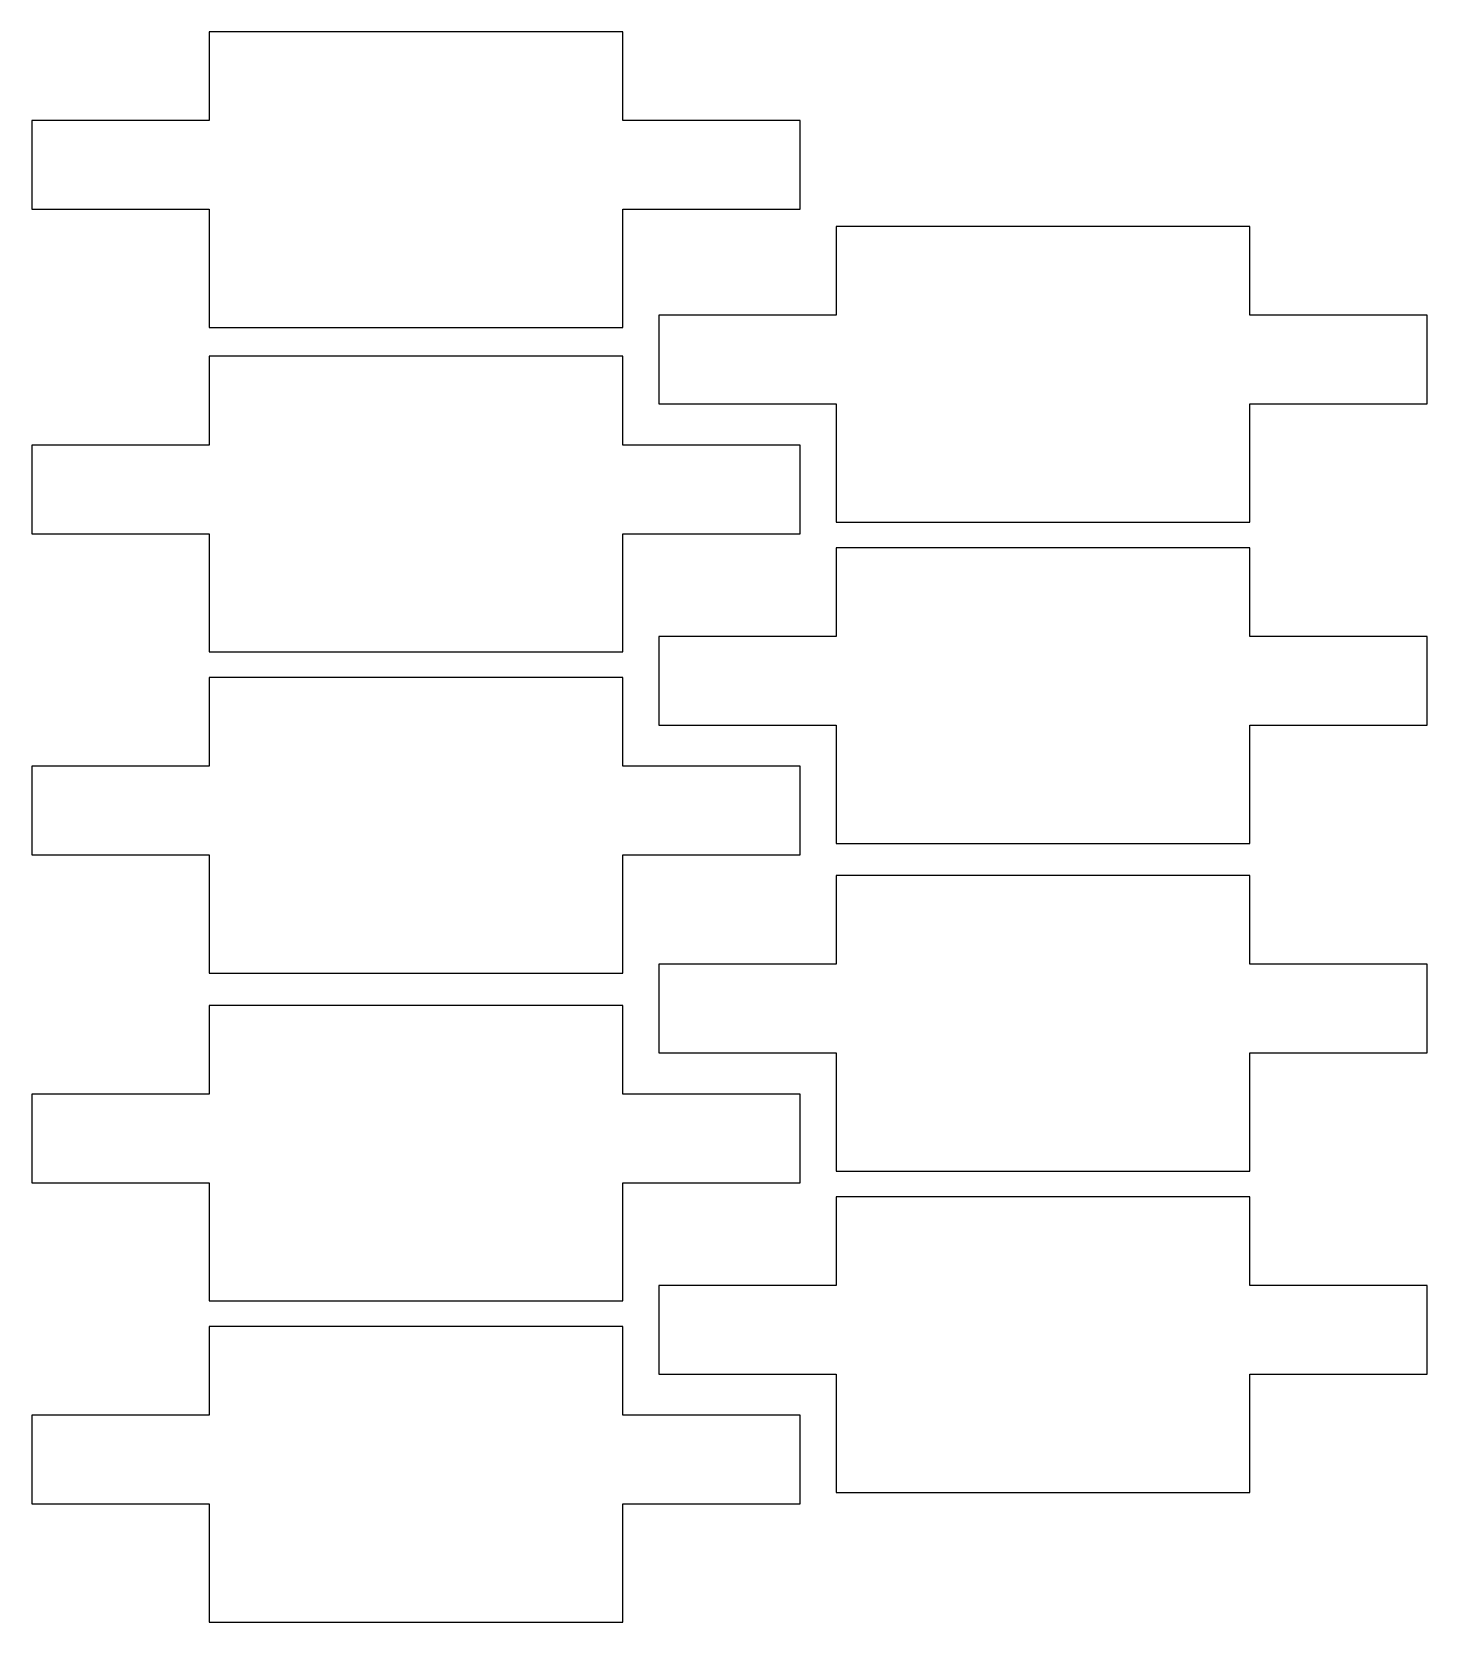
# Model space of a CAD drawing. Extents: x 151.2 to 198.4, y -51.6 to 2.2.
import ezdxf

# ---------------------------------------------------------------- set-up
doc = ezdxf.new("R2010")
doc.units = 0
doc.layers.add('LAYER_1', color=18, linetype='CONTINUOUS')
doc.layers.add('LAYER_2', color=150, linetype='CONTINUOUS')

msp = doc.modelspace()

# ---------------------------------------------------------------- linework, layer by layer
at = {"layer": 'LAYER_1'}
msp.add_lwpolyline([(166.67, -18.734), (171.167, -18.734), (171.167, -14.734), (177.167, -14.734), (177.167, -11.734), (171.167, -11.734), (171.167, -8.734), (166.215, -8.734), (162, -8.734), (157.167, -8.734), (157.167, -11.734), (151.167, -11.734), (151.167, -14.734), (157.167, -14.734), (157.167, -18.734), (162, -18.734)], close=True, dxfattribs=at)
at = {"layer": 'LAYER_2'}
for points in [[(166.67, -7.757), (171.167, -7.757), (171.167, -3.757), (177.167, -3.757), (177.167, -0.757), (171.167, -0.757), (171.167, 2.243), (166.215, 2.243), (162, 2.243), (157.167, 2.243), (157.167, -0.757), (151.167, -0.757), (151.167, -3.757), (157.167, -3.757), (157.167, -7.757), (162, -7.757)], [(187.892, -14.343), (192.389, -14.343), (192.389, -10.343), (198.389, -10.343), (198.389, -7.343), (192.389, -7.343), (192.389, -4.343), (187.437, -4.343), (183.222, -4.343), (178.389, -4.343), (178.389, -7.343), (172.389, -7.343), (172.389, -10.343), (178.389, -10.343), (178.389, -14.343), (183.222, -14.343)], [(187.892, -25.209), (192.389, -25.209), (192.389, -21.209), (198.389, -21.209), (198.389, -18.209), (192.389, -18.209), (192.389, -15.209), (187.437, -15.209), (183.222, -15.209), (178.389, -15.209), (178.389, -18.209), (172.389, -18.209), (172.389, -21.209), (178.389, -21.209), (178.389, -25.209), (183.222, -25.209)], [(166.67, -29.599), (171.167, -29.599), (171.167, -25.599), (177.167, -25.599), (177.167, -22.599), (171.167, -22.599), (171.167, -19.599), (166.215, -19.599), (162, -19.599), (157.167, -19.599), (157.167, -22.599), (151.167, -22.599), (151.167, -25.599), (157.167, -25.599), (157.167, -29.599), (162, -29.599)], [(187.892, -36.297), (192.389, -36.297), (192.389, -32.297), (198.389, -32.297), (198.389, -29.297), (192.389, -29.297), (192.389, -26.297), (187.437, -26.297), (183.222, -26.297), (178.389, -26.297), (178.389, -29.297), (172.389, -29.297), (172.389, -32.297), (178.389, -32.297), (178.389, -36.297), (183.222, -36.297)], [(166.67, -40.688), (171.167, -40.688), (171.167, -36.688), (177.167, -36.688), (177.167, -33.688), (171.167, -33.688), (171.167, -30.688), (166.215, -30.688), (162, -30.688), (157.167, -30.688), (157.167, -33.688), (151.167, -33.688), (151.167, -36.688), (157.167, -36.688), (157.167, -40.688), (162, -40.688)], [(187.892, -47.162), (192.389, -47.162), (192.389, -43.162), (198.389, -43.162), (198.389, -40.162), (192.389, -40.162), (192.389, -37.162), (187.437, -37.162), (183.222, -37.162), (178.389, -37.162), (178.389, -40.162), (172.389, -40.162), (172.389, -43.162), (178.389, -43.162), (178.389, -47.162), (183.222, -47.162)], [(166.67, -51.553), (171.167, -51.553), (171.167, -47.553), (177.167, -47.553), (177.167, -44.553), (171.167, -44.553), (171.167, -41.553), (166.215, -41.553), (162, -41.553), (157.167, -41.553), (157.167, -44.553), (151.167, -44.553), (151.167, -47.553), (157.167, -47.553), (157.167, -51.553), (162, -51.553)]]:
    msp.add_lwpolyline(points, close=True, dxfattribs=at)

doc.saveas('drawing.dxf')
